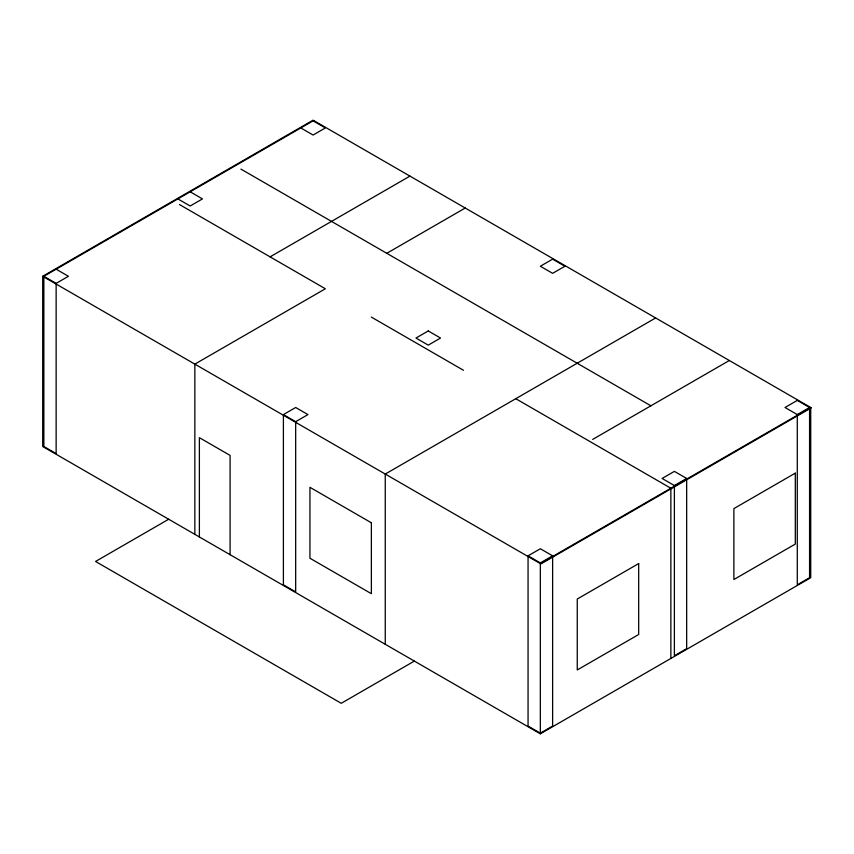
<?xml version="1.0" encoding="UTF-8"?>
<svg xmlns="http://www.w3.org/2000/svg" width="854" height="854" viewBox="0 0 854 854"><rect width="100%" height="100%" fill="white"/><g stroke="black" fill="none" stroke-linecap="round" stroke-linejoin="round"><path stroke-width="1.28" d="M42.7 276.29L313.087 120.179L811.3 407.828L540.913 563.928L42.7 276.29L42.7 446.503L540.336 733.821L810.724 577.71L810.724 407.497L540.336 563.597M43.276 276.621L313.664 120.521M56.14 283.379L56.14 453.602L43.853 446.503L43.853 276.29L56.14 283.379L68.416 276.29L56.14 269.191M270.088 256.862L409.952 176.105M386.787 253.307L465.227 208.024M283.4 414.585L295.676 407.497L307.963 414.585L295.676 421.684L283.4 414.585L283.4 584.809L295.676 591.897L295.676 421.684M168.676 519.243L95.552 561.462L341.237 703.301L414.361 661.081M655.637 317.955L385.25 474.055L385.25 644.279M592.676 439.415L729.337 360.505M528.06 555.837L540.336 548.748L552.623 555.837L552.623 726.06L540.336 733.148L528.06 726.06L528.06 555.837L540.336 562.935L552.623 555.837M674.382 485.542L686.669 478.453L686.669 648.666L674.382 655.765L674.382 485.542L662.096 478.453L674.382 471.365L686.669 478.453M797.284 414.585L809.571 407.497L809.571 577.71L797.284 584.809L797.284 414.585L785.007 407.497L797.284 400.398L809.571 407.497M313.087 120.852L325.363 127.94L313.087 135.039L300.8 127.94M240.913 169.092L650.897 405.799M190.175 191.808L202.462 198.897L190.175 205.995L177.888 198.897M179.489 204.554L325.363 288.769L194.851 364.124L194.851 534.348M515.773 398.701L670.86 488.242L670.86 658.455M371.373 317.101L463.498 370.294M540.336 562.935L540.336 733.821M230.1 554.694L230.1 455.406L199.388 437.675L199.388 536.963M428.249 330.957L415.962 338.045L428.249 345.144L440.536 338.045L428.249 330.957M552.623 259.146L540.336 266.245L552.623 273.333L564.91 266.245L552.623 259.146M638.685 563.565L577.261 599.028L577.261 669.952L638.685 634.49L638.685 563.565M795.309 473.137L733.885 508.6L733.885 579.524L795.309 544.062L795.309 473.137M371.373 522.787L309.949 487.324L309.949 558.249L371.373 593.701L371.373 522.787"/></g></svg>
